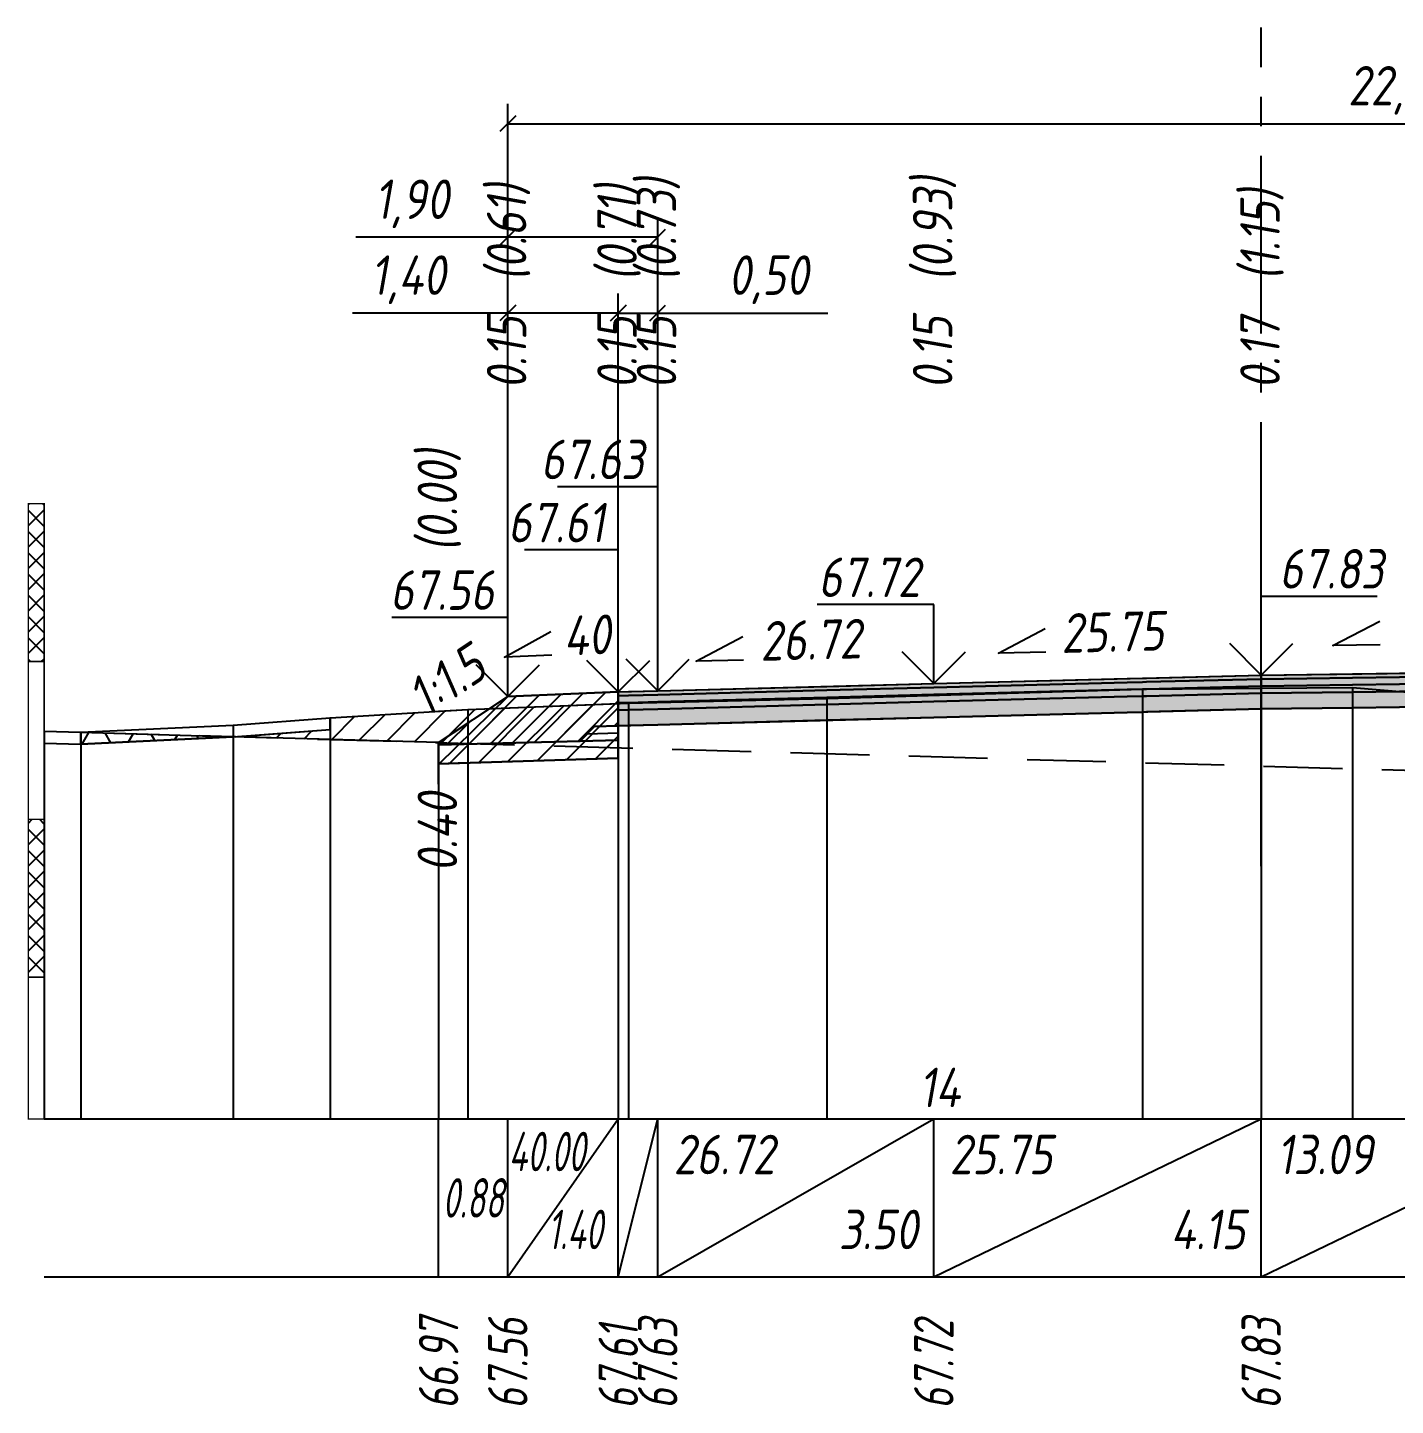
# Model space of a CAD drawing. Extents: x -717 to 1451, y -133302 to 233.
# Drawn here: x 78.9 to 165.6, y -39888.2 to -39800.8 of the extents above; entities that cross this region are included whole.
import ezdxf
from ezdxf.enums import TextEntityAlignment as Align

# ---------------------------------------------------------------- set-up
doc = ezdxf.new("R2010")
doc.units = 0
doc.linetypes.add('осевая2', pattern=[1.125, 0.75, -0.125, 0.125, -0.125])
doc.linetypes.add('штриховая', pattern=[0.75, 0.5, -0.25])
for name, color, linetype in [('Интерполированный поперечник', 2, 'Continuous'), ('Код_514', 1, 'Continuous'), ('Контур_0', 7, 'Continuous'), ('Контур_2521', 7, 'Continuous'), ('Контур_2564', 7, 'Continuous'), ('Контур_2660', 7, 'Continuous'), ('Контур_2665', 7, 'Continuous'), ('Контур_400', 7, 'Continuous'), ('Контур_508', 7, 'Continuous'), ('Контур_512', 7, 'Continuous'), ('Контур_513', 7, 'Continuous'), ('Контур_818', 7, 'Continuous'), ('Красный поперечник', 1, 'Continuous'), ('Линейка абсолютных высот', 7, 'Continuous'), ('Объём_2501', 7, 'Continuous'), ('Объём_2564', 7, 'Continuous'), ('Объём_2650', 7, 'Continuous'), ('Объём_2660', 7, 'Continuous'), ('Объём_2661', 7, 'Continuous'), ('Объём_2662', 7, 'Continuous'), ('Объём_2663', 7, 'Continuous'), ('Объём_2665', 7, 'Continuous'), ('Объём_2666', 7, 'Continuous'), ('Ось', 1, 'осевая2'), ('Откосы', 7, 'Continuous'), ('Отметки покрытия', 7, 'Continuous'), ('Рабочие отметки', 7, 'Continuous'), ('Рабочие отметки доп.', 7, 'Continuous'), ('Слои выравнивания', 7, 'Continuous'), ('Таблица', 7, 'Continuous'), ('Уклоны проезжей части', 7, 'Continuous'), ('Черный поперечник', 3, 'Continuous')]:
    doc.layers.add(name, color=color, linetype=linetype)
for name, color, linetype, true_color in [('Контур_2540', 2, 'Continuous', 0xffff00), ('Контур_2560', 2, 'Continuous', 0xffff00), ('Контур_2561', 7, 'Continuous', 0xff8040), ('Контур_2562', 3, 'Continuous', 0x00ff00), ('Контур_2563', 7, 'Continuous', 0xff8000), ('Контур_2570', 7, 'Continuous', 0x80ff00), ('Контур_2725', 7, 'Continuous', 0x323232), ('Контур_2736', 4, 'Continuous', 0x00ffff), ('Контур_2737', 4, 'Continuous', 0x00ffff), ('Контур_2738', 4, 'Continuous', 0x00ffff), ('Контур_2739', 4, 'Continuous', 0x00ffff), ('Контур_2741', 4, 'Continuous', 0x00ffff), ('Контур_2742', 4, 'Continuous', 0x00ffff), ('Контур_2743', 4, 'Continuous', 0x00ffff), ('Контур_2744', 7, 'Continuous', 0xa4ffff), ('Контур_2745', 7, 'Continuous', 0xa4ffff), ('Контур_2747', 4, 'Continuous', 0x00ffff), ('Контур_2748', 4, 'Continuous', 0x00ffff), ('Контур_2749', 4, 'Continuous', 0x00ffff), ('Контур_2750', 4, 'Continuous', 0x00ffff), ('Контур_2751', 4, 'Continuous', 0x00ffff), ('Контур_2752', 4, 'Continuous', 0x00ffff), ('Контур_2760', 7, 'Continuous', 0x323232), ('Контур_2761', 7, 'Continuous', 0x323232), ('Контур_2762', 7, 'Continuous', 0x323232), ('Контур_2763', 7, 'Continuous', 0x323232), ('Контур_402', 7, 'Continuous', 0xff6464), ('Контур_703', 4, 'Continuous', 0x00ffff), ('Контур_705', 4, 'Continuous', 0x00ffff), ('Контур_707', 4, 'Continuous', 0x00ffff), ('Контур_720', 131, 'Continuous', 0xaaffff), ('Объём_2520', 7, 'Continuous', 0x80ffff), ('Объём_2540', 2, 'Continuous', 0xffff00), ('Объём_2560', 2, 'Continuous', 0xffff00), ('Объём_2561', 7, 'Continuous', 0xff8040), ('Объём_2562', 3, 'Continuous', 0x00ff00), ('Объём_2563', 7, 'Continuous', 0xff8000), ('Объём_2600', 7, 'Continuous', 0x808000), ('Объём_2746', 2, 'Continuous', 0xffff00)]:
    doc.layers.add(name, color=color, linetype=linetype, true_color=true_color)
doc.styles.get("Standard").update_dxf_attribs({"font": 'txt', "height": 2.5})
doc.styles.add('М', font='romand.shx', dxfattribs={"width": 0.8, "oblique": 10, "height": 2.5})
doc.dimstyles.new('ISO-25', dxfattribs={"dimtxt": 2.5, "dimasz": 2.5, "dimexe": 1.25, "dimexo": 0.625, "dimtad": 1, "dimtxsty": 'Standard', "dimcen": 2.5, "dimadec": 0, "dimazin": 0, "dimtfac": 1, "dimtmove": 0, "dimatfit": 3, "dimfxl": 1, "dimarcsym": 0})
pattern_1 = [(45.0000013, (0, 0), (-0.67351924, 0.67351921), []), (135.0000003, (0, 0), (-0.673519222, -0.67351923), [])]

# ---------------------------------------------------------------- blocks, each defined once
blk = doc.blocks.new('_Oblique')
at = {"color": 0, "linetype": 'ByBlock', "lineweight": -2}
blk.add_line((-0.5, -0.5), (0.5, 0.5), dxfattribs=at)
blk = doc.blocks.new('*D923')
at = {"color": 0, "lineweight": -2, "transparency": 16777216}
for p, q in [((109.388, -39842.657), (109.388, -39817.683)), ((116.388, -39842.377), (116.388, -39817.683)), ((109.388, -39818.933), (99.535, -39818.933)), ((116.388, -39818.933), (109.388, -39818.933))]:
    blk.add_line(p, q, dxfattribs=at)
at = {"layer": 'Defpoints', "color": 0, "transparency": 16777216}
for p in [(116.388, -39818.933), (109.388, -39843.282), (116.388, -39843.002)]:
    blk.add_point(p, dxfattribs=at)
at = {"color": 0, "lineweight": -2, "transparency": 16777216, "rotation": 180}
blk.add_blockref('_Oblique', (109.388, -39818.933), dxfattribs=at)
at = {"color": 0, "lineweight": -2, "transparency": 16777216}
blk.add_blockref('_Oblique', (116.388, -39818.933), dxfattribs=at)
at = {"color": 0, "transparency": 16777216, "insert": (103.075, -39816.82), "char_height": 2.5, "width": 8.75, "attachment_point": 5, "style": 'М'}
blk.add_mtext('1,40', dxfattribs=at)
blk = doc.blocks.new('*D925')
at = {"color": 0, "lineweight": -2, "transparency": 16777216}
for p, q in [((116.388, -39842.377), (116.388, -39817.683)), ((118.888, -39842.31), (118.888, -39817.683)), ((116.388, -39818.933), (118.888, -39818.933)), ((118.888, -39818.933), (129.669, -39818.933))]:
    blk.add_line(p, q, dxfattribs=at)
at = {"layer": 'Defpoints', "color": 0, "transparency": 16777216}
for p in [(118.888, -39818.933), (116.388, -39843.002), (118.888, -39842.935)]:
    blk.add_point(p, dxfattribs=at)
at = {"color": 0, "lineweight": -2, "transparency": 16777216, "rotation": 180}
blk.add_blockref('_Oblique', (116.388, -39818.933), dxfattribs=at)
at = {"color": 0, "lineweight": -2, "transparency": 16777216}
blk.add_blockref('_Oblique', (118.888, -39818.933), dxfattribs=at)
at = {"color": 0, "transparency": 16777216, "insert": (125.908, -39816.82), "char_height": 2.5, "width": 9.16667, "attachment_point": 5, "style": 'М'}
blk.add_mtext('0,50', dxfattribs=at)
blk = doc.blocks.new('*D928')
at = {"color": 0, "lineweight": -2, "transparency": 16777216}
for p, q in [((109.388, -39842.657), (109.388, -39812.874)), ((118.888, -39842.31), (118.888, -39812.874)), ((109.388, -39814.124), (99.763, -39814.124)), ((118.888, -39814.124), (109.388, -39814.124))]:
    blk.add_line(p, q, dxfattribs=at)
at = {"layer": 'Defpoints', "color": 0, "transparency": 16777216}
for p in [(118.888, -39814.124), (109.388, -39843.282), (118.888, -39842.935)]:
    blk.add_point(p, dxfattribs=at)
at = {"color": 0, "lineweight": -2, "transparency": 16777216, "rotation": 180}
blk.add_blockref('_Oblique', (109.388, -39814.124), dxfattribs=at)
at = {"color": 0, "lineweight": -2, "transparency": 16777216}
blk.add_blockref('_Oblique', (118.888, -39814.124), dxfattribs=at)
at = {"color": 0, "transparency": 16777216, "insert": (103.303, -39812.011), "char_height": 2.5, "width": 8.75, "attachment_point": 5, "style": 'М'}
blk.add_mtext('1,90', dxfattribs=at)
blk = doc.blocks.new('*D929')
at = {"color": 0, "lineweight": -2, "transparency": 16777216}
for p, q in [((109.388, -39842.657), (109.388, -39805.683)), ((222.388, -39840.432), (222.388, -39805.683)), ((109.388, -39806.933), (222.388, -39806.933))]:
    blk.add_line(p, q, dxfattribs=at)
at = {"layer": 'Defpoints', "color": 0, "transparency": 16777216}
for p in [(222.388, -39806.933), (222.388, -39841.057), (109.388, -39843.282)]:
    blk.add_point(p, dxfattribs=at)
at = {"color": 0, "lineweight": -2, "transparency": 16777216, "rotation": 180}
blk.add_blockref('_Oblique', (109.388, -39806.933), dxfattribs=at)
at = {"color": 0, "lineweight": -2, "transparency": 16777216}
blk.add_blockref('_Oblique', (222.388, -39806.933), dxfattribs=at)
at = {"color": 0, "transparency": 16777216, "insert": (165.888, -39804.82), "char_height": 2.5, "width": 12.08333, "attachment_point": 5, "style": 'М'}
blk.add_mtext('22,60', dxfattribs=at)

msp = doc.modelspace()

# ---------------------------------------------------------------- hatches: boundary and pattern name
at = {"layer": 'Линейка абсолютных высот'}
h = msp.add_hatch(dxfattribs=at)
h.set_pattern_fill('ANSI37', scale=0.3, style=0)
h.set_pattern_definition(pattern_1)
h.paths.add_polyline_path([(80, -39841.012), (80, -39831.012), (79, -39831.012), (79, -39841.012)])
h = msp.add_hatch(dxfattribs=at)
h.set_pattern_fill('ANSI37', scale=0.3, style=0)
h.set_pattern_definition(pattern_1)
h.paths.add_polyline_path([(80, -39861.012), (80, -39851.012), (79, -39851.012), (79, -39861.012)])
at = {"layer": 'Объём_2563'}
h = msp.add_hatch(dxfattribs=at)
h.set_pattern_fill('ANSI31', color=256, scale=0.3)
h.paths.add_polyline_path([(109.388, -39843.219), (116.388, -39842.939), (116.388, -39845.089), (114.888, -39845.129), (113.964, -39846.054), (105, -39846.293), (105, -39846.145)])
at = {"layer": 'Объём_2600'}
h = msp.add_hatch(dxfattribs=at)
h.set_pattern_fill('ANSI31', color=6, scale=0.4)
h.paths.add_polyline_path([(105, -39847.485), (105, -39846.145), (92.137, -39845.777), (98.134, -39845.322), (98.134, -39844.572), (106.846, -39844.055), (116.388, -39843.682), (116.388, -39847.143)])
h = msp.add_hatch(dxfattribs=at)
h.set_pattern_fill('HONEY', color=5, scale=0.3)
h.paths.add_polyline_path([(91.987, -39845.788), (82.322, -39846.246), (82.322, -39845.496), (92.137, -39845.777)])
at = {"layer": 'Слои выравнивания'}
for color, points in [(2, [(116.388, -39842.939), (117.046, -39842.922), (118.888, -39842.872), (129.6, -39842.586), (136.388, -39842.405), (148.637, -39842.089), (149.62, -39842.064), (149.869, -39842.058), (157.138, -39841.871), (157.138, -39842.121), (149.869, -39842.308), (149.62, -39842.314), (148.637, -39842.339), (136.388, -39842.655), (129.6, -39842.836), (118.888, -39843.122), (117.046, -39843.172), (116.388, -39843.189)]), (2, [(157.138, -39841.871), (162.928, -39841.795), (165.905, -39841.756), (168.188, -39841.726), (177.888, -39841.599), (179.733, -39841.574), (179.733, -39841.824), (177.888, -39841.849), (168.188, -39841.976), (165.905, -39842.006), (162.928, -39842.045), (157.138, -39842.121)]), (3, [(157.138, -39842.121), (162.928, -39842.045), (165.905, -39842.006), (168.188, -39841.976), (177.888, -39841.849), (179.733, -39841.824), (179.733, -39842.274), (177.888, -39842.299), (168.188, -39842.426), (165.905, -39842.456), (162.928, -39842.495), (157.138, -39842.571)]), (3, [(116.388, -39843.189), (117.046, -39843.172), (118.888, -39843.122), (129.6, -39842.836), (136.388, -39842.655), (148.637, -39842.339), (149.62, -39842.314), (149.869, -39842.308), (157.138, -39842.121), (157.138, -39842.571), (149.869, -39842.758), (149.62, -39842.764), (148.637, -39842.789), (136.388, -39843.105), (129.6, -39843.286), (118.888, -39843.572), (117.046, -39843.622), (116.388, -39843.639)]), (4, [(116.388, -39843.639), (117.046, -39843.622), (118.888, -39843.572), (129.6, -39843.286), (136.388, -39843.105), (148.637, -39842.789), (149.62, -39842.764), (149.869, -39842.758), (157.138, -39842.571), (157.138, -39843.021), (149.869, -39843.208), (149.62, -39843.214), (148.637, -39843.239), (136.388, -39843.555), (129.6, -39843.736), (118.888, -39844.022), (117.046, -39844.072), (116.388, -39844.089)]), (4, [(157.138, -39842.571), (162.928, -39842.495), (165.905, -39842.456), (168.188, -39842.426), (177.888, -39842.299), (179.733, -39842.274), (179.733, -39842.724), (177.888, -39842.749), (168.188, -39842.876), (165.905, -39842.906), (162.928, -39842.945), (157.138, -39843.021)]), (5, [(157.138, -39843.021), (162.928, -39842.945), (165.905, -39842.906), (168.188, -39842.876), (177.888, -39842.749), (179.733, -39842.724), (179.733, -39843.724), (177.888, -39843.749), (168.188, -39843.876), (165.905, -39843.906), (162.928, -39843.945), (157.138, -39844.021)]), (5, [(116.388, -39844.089), (117.046, -39844.072), (118.888, -39844.022), (129.6, -39843.736), (136.388, -39843.555), (148.637, -39843.239), (149.62, -39843.214), (149.869, -39843.208), (157.138, -39843.021), (157.138, -39844.021), (149.869, -39844.208), (149.62, -39844.214), (148.637, -39844.239), (136.388, -39844.555), (129.6, -39844.736), (118.888, -39845.022), (117.046, -39845.072), (116.388, -39845.089)])]:
    msp.add_hatch(color=color, dxfattribs=at).paths.add_polyline_path(points)

# ---------------------------------------------------------------- linework, layer by layer
at = {"layer": 'Интерполированный поперечник', "linetype": 'штриховая', "ltscale": 10, "flags": 128}
msp.add_lwpolyline([(82.322, -39845.496), (199.692, -39848.853)], dxfattribs=at)
at = {"layer": 'Код_514'}
for p, q in [((105, -39880), (105, -39870)), ((109.388, -39880), (109.388, -39870)), ((109.388, -39880), (116.388, -39870)), ((116.388, -39880), (116.388, -39870)), ((116.388, -39880), (118.888, -39870)), ((118.888, -39880), (118.888, -39870)), ((118.888, -39880), (136.388, -39870)), ((136.388, -39880), (136.388, -39870)), ((136.388, -39880), (157.138, -39870)), ((157.138, -39880), (157.138, -39870)), ((157.138, -39880), (177.888, -39870))]:
    msp.add_line(p, q, dxfattribs=at)
at = {"layer": 'Контур_0', "flags": 128}
for points in [[(109.388, -39843.219), (105, -39846.145), (105, -39846.145), (105, -39846.145), (105, -39846.145), (105, -39846.145), (105, -39846.145), (105, -39846.145), (105, -39846.145), (105, -39846.145), (105, -39846.145), (105, -39846.145), (105, -39846.145), (105, -39846.145), (105, -39846.145), (105, -39848.777)], [(109.388, -39843.219), (105, -39846.145), (105, -39846.145), (105, -39846.145), (105, -39846.145), (105, -39846.145), (105, -39846.145), (105, -39846.145), (105, -39846.145), (105, -39846.145), (105, -39846.145), (105, -39846.145), (105, -39846.145), (105, -39846.145), (105, -39846.145), (105, -39848.777), (105, -39848.777), (105, -39846.145), (105, -39846.145), (105, -39846.145), (105, -39846.145), (105, -39846.145), (105, -39846.145), (105, -39846.145), (105, -39846.145), (105, -39846.145), (105, -39846.145), (105, -39846.145), (105, -39846.145), (105, -39846.145)], [(105, -39846.293), (113.964, -39846.054), (114.888, -39845.129), (116.388, -39845.089)], [(114.888, -39845.129), (116.388, -39845.089), (116.388, -39845.989), (113.964, -39846.054), (114.888, -39845.129), (114.888, -39845.129)]]:
    msp.add_lwpolyline(points, dxfattribs=at)
at = {"layer": 'Контур_2521', "color": 250, "flags": 128}
msp.add_lwpolyline([(114.426, -39845.592), (116.388, -39845.539)], dxfattribs=at)
at = {"layer": 'Контур_2540', "flags": 128}
msp.add_lwpolyline([(113.964, -39846.054), (116.388, -39845.989), (116.388, -39847.143), (105, -39847.485), (105, -39846.293), (113.964, -39846.054), (113.964, -39846.054)], dxfattribs=at)
at = {"layer": 'Контур_2560', "flags": 128}
msp.add_lwpolyline([(109.388, -39843.219), (109.388, -39843.219), (109.388, -39843.219), (116.388, -39842.939)], dxfattribs=at)
at = {"layer": 'Контур_2561', "flags": 128}
msp.add_lwpolyline([(116.388, -39842.939), (116.388, -39842.939), (109.388, -39843.219), (109.388, -39843.219), (116.388, -39842.939)], dxfattribs=at)
at = {"layer": 'Контур_2562', "flags": 128}
msp.add_lwpolyline([(109.388, -39843.219), (109.388, -39843.219), (109.388, -39843.219), (109.388, -39843.219), (109.388, -39843.219)], dxfattribs=at)
at = {"layer": 'Контур_2563', "flags": 128}
msp.add_lwpolyline([(109.388, -39843.219), (116.388, -39842.939), (116.388, -39845.089), (114.888, -39845.129), (113.964, -39846.054), (105, -39846.293), (105, -39846.145), (109.388, -39843.219), (109.388, -39843.219)], dxfattribs=at)
at = {"layer": 'Контур_2564', "flags": 128}
msp.add_lwpolyline([(109.388, -39843.219), (116.388, -39842.939)], dxfattribs=at)
at = {"layer": 'Контур_2570', "flags": 128}
msp.add_lwpolyline([(80, -39846.184), (82.322, -39846.246), (82.322, -39846.246), (91.987, -39845.788), (98.134, -39845.322), (98.134, -39844.572), (106.846, -39844.055), (117.046, -39843.656), (129.6, -39843.365), (149.62, -39842.76), (157.138, -39842.698), (162.928, -39842.651), (168.188, -39843.101)], dxfattribs=at)
at = {"layer": 'Контур_2660', "flags": 128}
msp.add_lwpolyline([(105, -39847.485), (116.388, -39847.143)], dxfattribs=at)
at = {"layer": 'Контур_2665', "flags": 128}
msp.add_lwpolyline([(109.388, -39843.219), (109.388, -39843.219)], dxfattribs=at)
at = {"layer": 'Контур_2725', "flags": 128}
msp.add_lwpolyline([(116.388, -39845.089), (117.046, -39845.072), (118.888, -39845.022), (129.6, -39844.736), (136.388, -39844.555), (148.637, -39844.239), (149.62, -39844.214), (149.869, -39844.208), (157.138, -39844.021), (162.928, -39843.945), (165.905, -39843.906), (168.188, -39843.876), (177.888, -39843.749), (179.733, -39843.724)], dxfattribs=at)
at = {"layer": 'Контур_2736', "flags": 128}
msp.add_lwpolyline([(109.388, -39843.219), (105, -39846.145)], dxfattribs=at)
at = {"layer": 'Контур_2737', "flags": 128}
msp.add_lwpolyline([(105, -39846.145), (105, -39846.145)], dxfattribs=at)
at = {"layer": 'Контур_2738', "flags": 128}
msp.add_lwpolyline([(105, -39846.145), (105, -39846.145)], dxfattribs=at)
at = {"layer": 'Контур_2739', "flags": 128}
msp.add_lwpolyline([(105, -39846.145), (105, -39846.145)], dxfattribs=at)
at = {"layer": 'Контур_2741', "flags": 128}
msp.add_lwpolyline([(105, -39846.145), (105, -39846.145)], dxfattribs=at)
at = {"layer": 'Контур_2742', "flags": 128}
msp.add_lwpolyline([(105, -39846.145), (105, -39846.145)], dxfattribs=at)
at = {"layer": 'Контур_2743', "flags": 128}
msp.add_lwpolyline([(105, -39846.145), (105, -39846.145)], dxfattribs=at)
at = {"layer": 'Контур_2744', "flags": 128}
msp.add_lwpolyline([(105, -39846.145), (105, -39846.145)], dxfattribs=at)
msp.add_lwpolyline([(105, -39846.145), (105, -39846.145)], dxfattribs=at)
msp.add_lwpolyline([(105, -39846.145), (105, -39846.145)], dxfattribs=at)
msp.add_lwpolyline([(105, -39846.145), (105, -39846.145)], dxfattribs=at)
msp.add_lwpolyline([(105, -39846.145), (105, -39846.145)], dxfattribs=at)
msp.add_lwpolyline([(105, -39846.145), (105, -39846.145)], dxfattribs=at)
at = {"layer": 'Контур_2745', "flags": 128}
msp.add_lwpolyline([(105, -39846.145), (105, -39846.145)], dxfattribs=at)
msp.add_lwpolyline([(105, -39846.145), (105, -39846.145)], dxfattribs=at)
msp.add_lwpolyline([(105, -39846.145), (105, -39846.145)], dxfattribs=at)
msp.add_lwpolyline([(105, -39846.145), (105, -39846.145)], dxfattribs=at)
msp.add_lwpolyline([(105, -39846.145), (105, -39846.145)], dxfattribs=at)
msp.add_lwpolyline([(105, -39846.145), (105, -39846.145)], dxfattribs=at)
at = {"layer": 'Контур_2747', "flags": 128}
msp.add_lwpolyline([(105, -39846.145), (105, -39846.145)], dxfattribs=at)
at = {"layer": 'Контур_2748', "flags": 128}
msp.add_lwpolyline([(105, -39846.145), (105, -39846.145)], dxfattribs=at)
at = {"layer": 'Контур_2749', "flags": 128}
msp.add_lwpolyline([(105, -39846.145), (105, -39846.145)], dxfattribs=at)
at = {"layer": 'Контур_2750', "flags": 128}
msp.add_lwpolyline([(105, -39846.145), (105, -39846.145)], dxfattribs=at)
at = {"layer": 'Контур_2751', "flags": 128}
msp.add_lwpolyline([(105, -39846.145), (105, -39846.145)], dxfattribs=at)
at = {"layer": 'Контур_2752', "flags": 128}
msp.add_lwpolyline([(105, -39846.145), (105, -39846.145)], dxfattribs=at)
at = {"layer": 'Контур_2760', "flags": 128}
msp.add_lwpolyline([(116.388, -39842.939), (117.046, -39842.922), (118.888, -39842.872), (129.6, -39842.586), (136.388, -39842.405), (148.637, -39842.089), (149.62, -39842.064), (149.869, -39842.058), (157.138, -39841.871), (162.928, -39841.795), (165.905, -39841.756), (168.188, -39841.726), (177.888, -39841.599), (179.733, -39841.574)], dxfattribs=at)
at = {"layer": 'Контур_2761', "flags": 128}
msp.add_lwpolyline([(116.388, -39843.189), (117.046, -39843.172), (118.888, -39843.122), (129.6, -39842.836), (136.388, -39842.655), (148.637, -39842.339), (149.62, -39842.314), (149.869, -39842.308), (157.138, -39842.121), (162.928, -39842.045), (165.905, -39842.006), (168.188, -39841.976), (177.888, -39841.849), (179.733, -39841.824)], dxfattribs=at)
at = {"layer": 'Контур_2762', "flags": 128}
msp.add_lwpolyline([(116.388, -39843.639), (117.046, -39843.622), (118.888, -39843.572), (129.6, -39843.286), (136.388, -39843.105), (148.637, -39842.789), (149.62, -39842.764), (149.869, -39842.758), (157.138, -39842.571), (162.928, -39842.495), (165.905, -39842.456), (168.188, -39842.426), (177.888, -39842.299), (179.733, -39842.274)], dxfattribs=at)
at = {"layer": 'Контур_2763', "flags": 128}
msp.add_lwpolyline([(116.388, -39844.089), (117.046, -39844.072), (118.888, -39844.022), (129.6, -39843.736), (136.388, -39843.555), (148.637, -39843.239), (149.62, -39843.214), (149.869, -39843.208), (157.138, -39843.021), (162.928, -39842.945), (165.905, -39842.906), (168.188, -39842.876), (177.888, -39842.749), (179.733, -39842.724)], dxfattribs=at)
at = {"layer": 'Контур_400', "flags": 128}
for points in [[(157.138, -39841.871), (177.888, -39841.599), (195.388, -39841.361), (195.388, -39841.361), (195.388, -39841.361), (195.388, -39841.361), (212.888, -39841.123), (212.888, -39841.123), (215.388, -39841.089)], [(116.388, -39842.939), (118.888, -39842.872), (118.888, -39842.872), (118.888, -39842.872), (118.888, -39842.872), (118.888, -39842.872), (118.888, -39842.872), (136.388, -39842.405), (157.138, -39841.871)]]:
    msp.add_lwpolyline(points, dxfattribs=at)
at = {"layer": 'Контур_402', "flags": 128}
msp.add_lwpolyline([(105, -39847.485), (116.388, -39847.143), (116.388, -39845.089), (136.388, -39844.555), (157.138, -39844.021), (177.888, -39843.749), (179.733, -39843.724), (179.733, -39846.598), (233.201, -39848.202)], dxfattribs=at)
at = {"layer": 'Контур_508', "flags": 128}
msp.add_lwpolyline([(105, -39847.485), (116.388, -39847.143), (116.388, -39845.089), (136.388, -39844.555), (157.138, -39844.021), (177.888, -39843.749), (179.733, -39843.724), (179.733, -39846.598), (233.201, -39848.202), (235.897, -39850), (237.897, -39850), (241.182, -39847.81)], dxfattribs=at)
at = {"layer": 'Контур_512', "flags": 128}
msp.add_lwpolyline([(105, -39847.485), (116.388, -39847.143)], dxfattribs=at)
at = {"layer": 'Контур_513', "flags": 128}
msp.add_lwpolyline([(105, -39847.485), (116.388, -39847.143), (116.388, -39845.089), (136.388, -39844.555), (157.138, -39844.021), (177.888, -39843.749), (179.733, -39843.724), (179.733, -39846.598), (233.201, -39848.202), (235.897, -39850), (237.897, -39850), (241.182, -39847.81)], dxfattribs=at)
at = {"layer": 'Контур_703', "flags": 128}
for points in [[(109.388, -39843.219), (105, -39846.145)], [(105, -39846.145), (105, -39848.777)]]:
    msp.add_lwpolyline(points, dxfattribs=at)
at = {"layer": 'Контур_705', "flags": 128}
msp.add_lwpolyline([(105, -39846.145), (105, -39846.145)], dxfattribs=at)
at = {"layer": 'Контур_707', "flags": 128}
msp.add_lwpolyline([(105, -39848.777), (105, -39846.145)], dxfattribs=at)
at = {"layer": 'Контур_720', "flags": 128}
msp.add_lwpolyline([(105, -39848.777), (105, -39848.777)], dxfattribs=at)
at = {"layer": 'Контур_818', "flags": 128}
msp.add_lwpolyline([(105, -39844.165), (106.846, -39844.055), (117.046, -39843.656), (129.6, -39843.365), (149.62, -39842.76), (157.138, -39842.698), (162.928, -39842.651), (168.188, -39843.101), (179.733, -39843.601), (186.721, -39843.678), (186.721, -39844.428), (199.481, -39849.512), (199.692, -39849.603), (199.692, -39849.603), (203.499, -39848.241), (205.711, -39847.73), (213.846, -39848.257), (227.805, -39848.725), (231.001, -39848.703), (241.182, -39848.56)], dxfattribs=at)
at = {"layer": 'Красный поперечник'}
for p, q in [((136.388, -39842.405), (157.138, -39841.871)), ((157.138, -39841.871), (177.888, -39841.599)), ((116.388, -39842.939), (118.888, -39842.872)), ((118.888, -39842.872), (136.388, -39842.405)), ((105, -39846.145), (109.388, -39843.219)), ((109.388, -39843.219), (116.388, -39842.939)), ((116.388, -39847.143), (116.388, -39870)), ((105, -39847.485), (105, -39870))]:
    msp.add_line(p, q, dxfattribs=at)
at = {"layer": 'Линейка абсолютных высот', "color": 7, "const_width": 0.1, "flags": 128}
for points in [[(80, -39841.012), (80, -39831.012), (79, -39831.012), (79, -39841.012), (80, -39841.012)], [(80, -39851.012), (80, -39841.012), (79, -39841.012), (79, -39851.012), (80, -39851.012)], [(80, -39861.012), (80, -39851.012), (79, -39851.012), (79, -39861.012), (80, -39861.012)], [(80, -39870), (80, -39861.012), (79, -39861.012), (79, -39870), (80, -39870)]]:
    msp.add_lwpolyline(points, dxfattribs=at)
at = {"layer": 'Объём_2501', "flags": 128}
for points in [[(157.138, -39841.871), (177.888, -39841.599), (195.388, -39841.361), (195.388, -39841.361), (195.388, -39841.361), (195.388, -39841.361), (212.888, -39841.123), (212.888, -39841.123), (215.388, -39841.089)], [(116.388, -39842.939), (118.888, -39842.872), (118.888, -39842.872), (118.888, -39842.872), (118.888, -39842.872), (118.888, -39842.872), (118.888, -39842.872), (136.388, -39842.405), (157.138, -39841.871)]]:
    msp.add_lwpolyline(points, dxfattribs=at)
at = {"layer": 'Объём_2520', "color": 250, "flags": 128}
msp.add_lwpolyline([(114.888, -39845.129), (116.388, -39845.089), (116.388, -39845.989), (113.964, -39846.054), (114.888, -39845.129), (114.888, -39845.129)], dxfattribs=at)
at = {"layer": 'Объём_2540', "flags": 128}
msp.add_lwpolyline([(113.964, -39846.054), (116.388, -39845.989), (116.388, -39847.143), (105, -39847.485), (105, -39846.293), (113.964, -39846.054), (113.964, -39846.054)], dxfattribs=at)
at = {"layer": 'Объём_2560', "flags": 128}
msp.add_lwpolyline([(109.388, -39843.219), (109.388, -39843.219), (109.388, -39843.219), (116.388, -39842.939)], dxfattribs=at)
at = {"layer": 'Объём_2561', "flags": 128}
msp.add_lwpolyline([(116.388, -39842.939), (116.388, -39842.939), (109.388, -39843.219), (109.388, -39843.219), (116.388, -39842.939)], dxfattribs=at)
at = {"layer": 'Объём_2562', "flags": 128}
msp.add_lwpolyline([(109.388, -39843.219), (109.388, -39843.219), (109.388, -39843.219), (109.388, -39843.219), (109.388, -39843.219)], dxfattribs=at)
at = {"layer": 'Объём_2563', "color": 250, "flags": 128}
msp.add_lwpolyline([(109.388, -39843.219), (116.388, -39842.939), (116.388, -39845.089), (114.888, -39845.129), (113.964, -39846.054), (105, -39846.293), (105, -39846.145), (109.388, -39843.219), (109.388, -39843.219)], dxfattribs=at)
at = {"layer": 'Объём_2564', "flags": 128}
msp.add_lwpolyline([(109.388, -39843.219), (116.388, -39842.939)], dxfattribs=at)
at = {"layer": 'Объём_2600', "color": 5, "flags": 128}
msp.add_lwpolyline([(91.987, -39845.788), (82.322, -39846.246), (82.322, -39845.496), (92.137, -39845.777), (91.987, -39845.788), (91.987, -39845.788)], dxfattribs=at)
at = {"layer": 'Объём_2650', "color": 6, "flags": 128}
msp.add_lwpolyline([(105, -39847.485), (105, -39846.145), (92.137, -39845.777), (98.134, -39845.322), (98.134, -39844.572), (106.846, -39844.055), (116.388, -39843.682), (116.388, -39847.143), (105, -39847.485), (105, -39847.485)], dxfattribs=at)
at = {"layer": 'Объём_2660', "flags": 128}
msp.add_lwpolyline([(105, -39847.485), (116.388, -39847.143)], dxfattribs=at)
at = {"layer": 'Объём_2661', "flags": 128}
msp.add_lwpolyline([(109.388, -39843.219), (105, -39846.145), (105, -39847.548)], dxfattribs=at)
at = {"layer": 'Объём_2662', "flags": 128}
msp.add_lwpolyline([(105, -39847.548), (105, -39846.145)], dxfattribs=at)
at = {"layer": 'Объём_2663', "flags": 128}
msp.add_lwpolyline([(105, -39847.548), (105, -39848.777), (105, -39847.548)], dxfattribs=at)
at = {"layer": 'Объём_2665', "flags": 128}
msp.add_lwpolyline([(109.388, -39843.219), (109.388, -39843.219)], dxfattribs=at)
at = {"layer": 'Объём_2666', "flags": 128}
msp.add_lwpolyline([(109.388, -39843.219), (105, -39847.548)], dxfattribs=at)
at = {"layer": 'Объём_2746', "flags": 128}
msp.add_lwpolyline([(106.846, -39847.429), (105, -39847.485), (105, -39846.145), (106.846, -39844.914), (106.846, -39847.429), (106.846, -39847.429)], dxfattribs=at)
at = {"layer": 'Ось', "ltscale": 15}
msp.add_line((157.138, -39853.971), (157.138, -39800.841), dxfattribs=at)
at = {"layer": 'Откосы', "color": 1, "flags": 128}
for points in [[(164.669, -39839.96), (161.67, -39839.999), (164.65, -39838.46)], [(112.185, -39840.616), (109.187, -39840.736), (112.125, -39839.117)], [(124.332, -39840.917), (121.333, -39840.997), (124.292, -39839.417)], [(143.483, -39840.412), (140.484, -39840.489), (143.444, -39838.912)]]:
    msp.add_lwpolyline(points, dxfattribs=at)
at = {"layer": 'Отметки покрытия', "color": 1}
for p, q in [((118.888, -39829.939), (112.538, -39829.939)), ((118.888, -39842.872), (118.888, -39829.939)), ((116.388, -39833.939), (110.438, -39833.939)), ((116.388, -39842.939), (116.388, -39833.939)), ((136.388, -39837.405), (128.988, -39837.405)), ((136.388, -39842.405), (136.388, -39837.405)), ((157.138, -39841.871), (157.138, -39836.871)), ((157.138, -39836.871), (164.488, -39836.871)), ((109.388, -39838.219), (102.038, -39838.219)), ((109.388, -39843.219), (109.388, -39838.219)), ((157.138, -39841.871), (155.138, -39839.871)), ((157.138, -39841.871), (159.138, -39839.871)), ((116.388, -39842.939), (114.388, -39840.939)), ((116.388, -39842.939), (118.388, -39840.939)), ((118.888, -39842.872), (116.888, -39840.872)), ((118.888, -39842.872), (120.888, -39840.872)), ((136.388, -39842.405), (134.388, -39840.405)), ((136.388, -39842.405), (138.388, -39840.405)), ((109.388, -39843.219), (107.388, -39841.219)), ((109.388, -39843.219), (111.388, -39841.219))]:
    msp.add_line(p, q, dxfattribs=at)
at = {"layer": 'Слои выравнивания'}
for p, q in [((157.138, -39841.871), (157.138, -39870)), ((116.388, -39842.939), (116.388, -39870))]:
    msp.add_line(p, q, dxfattribs=at)
at = {"layer": 'Слои выравнивания', "color": 2, "flags": 128}
for points in [[(116.388, -39842.939), (117.046, -39842.922), (118.888, -39842.872), (129.6, -39842.586), (136.388, -39842.405), (148.637, -39842.089), (149.62, -39842.064), (149.869, -39842.058), (157.138, -39841.871), (157.138, -39842.121), (149.869, -39842.308), (149.62, -39842.314), (148.637, -39842.339), (136.388, -39842.655), (129.6, -39842.836), (118.888, -39843.122), (117.046, -39843.172), (116.388, -39843.189)], [(157.138, -39841.871), (162.928, -39841.795), (165.905, -39841.756), (168.188, -39841.726), (177.888, -39841.599), (179.733, -39841.574), (179.733, -39841.824), (177.888, -39841.849), (168.188, -39841.976), (165.905, -39842.006), (162.928, -39842.045), (157.138, -39842.121)]]:
    msp.add_lwpolyline(points, close=True, dxfattribs=at)
at = {"layer": 'Слои выравнивания', "color": 3, "flags": 128}
for points in [[(157.138, -39842.121), (162.928, -39842.045), (165.905, -39842.006), (168.188, -39841.976), (177.888, -39841.849), (179.733, -39841.824), (179.733, -39842.274), (177.888, -39842.299), (168.188, -39842.426), (165.905, -39842.456), (162.928, -39842.495), (157.138, -39842.571)], [(116.388, -39843.189), (117.046, -39843.172), (118.888, -39843.122), (129.6, -39842.836), (136.388, -39842.655), (148.637, -39842.339), (149.62, -39842.314), (149.869, -39842.308), (157.138, -39842.121), (157.138, -39842.571), (149.869, -39842.758), (149.62, -39842.764), (148.637, -39842.789), (136.388, -39843.105), (129.6, -39843.286), (118.888, -39843.572), (117.046, -39843.622), (116.388, -39843.639)]]:
    msp.add_lwpolyline(points, close=True, dxfattribs=at)
at = {"layer": 'Слои выравнивания', "color": 4, "flags": 128}
for points in [[(116.388, -39843.639), (117.046, -39843.622), (118.888, -39843.572), (129.6, -39843.286), (136.388, -39843.105), (148.637, -39842.789), (149.62, -39842.764), (149.869, -39842.758), (157.138, -39842.571), (157.138, -39843.021), (149.869, -39843.208), (149.62, -39843.214), (148.637, -39843.239), (136.388, -39843.555), (129.6, -39843.736), (118.888, -39844.022), (117.046, -39844.072), (116.388, -39844.089)], [(157.138, -39842.571), (162.928, -39842.495), (165.905, -39842.456), (168.188, -39842.426), (177.888, -39842.299), (179.733, -39842.274), (179.733, -39842.724), (177.888, -39842.749), (168.188, -39842.876), (165.905, -39842.906), (162.928, -39842.945), (157.138, -39843.021)]]:
    msp.add_lwpolyline(points, close=True, dxfattribs=at)
at = {"layer": 'Слои выравнивания', "color": 5, "flags": 128}
for points in [[(157.138, -39843.021), (162.928, -39842.945), (165.905, -39842.906), (168.188, -39842.876), (177.888, -39842.749), (179.733, -39842.724), (179.733, -39843.724), (177.888, -39843.749), (168.188, -39843.876), (165.905, -39843.906), (162.928, -39843.945), (157.138, -39844.021)], [(116.388, -39844.089), (117.046, -39844.072), (118.888, -39844.022), (129.6, -39843.736), (136.388, -39843.555), (148.637, -39843.239), (149.62, -39843.214), (149.869, -39843.208), (157.138, -39843.021), (157.138, -39844.021), (149.869, -39844.208), (149.62, -39844.214), (148.637, -39844.239), (136.388, -39844.555), (129.6, -39844.736), (118.888, -39845.022), (117.046, -39845.072), (116.388, -39845.089)]]:
    msp.add_lwpolyline(points, close=True, dxfattribs=at)
at = {"layer": 'Таблица'}
for p, q in [((80, -39870), (266.182, -39870)), ((80, -39880), (266.182, -39880))]:
    msp.add_line(p, q, dxfattribs=at)
at = {"layer": 'Черный поперечник', "color": 7}
for p, q in [((149.62, -39842.76), (149.62, -39870)), ((157.138, -39842.698), (157.138, -39870)), ((162.928, -39842.651), (162.928, -39870)), ((117.046, -39843.656), (117.046, -39870)), ((129.6, -39843.365), (129.6, -39870)), ((98.134, -39844.572), (98.134, -39870)), ((106.846, -39844.055), (106.846, -39870)), ((80, -39845.434), (80, -39870)), ((82.322, -39845.496), (82.322, -39870)), ((91.987, -39845.038), (91.987, -39870))]:
    msp.add_line(p, q, dxfattribs=at)
at = {"layer": 'Черный поперечник', "flags": 128}
msp.add_lwpolyline([(80, -39845.434), (82.322, -39845.496), (91.987, -39845.038), (98.134, -39844.572), (106.846, -39844.055), (117.046, -39843.656), (129.6, -39843.365), (149.62, -39842.76), (157.138, -39842.698), (162.928, -39842.651), (168.188, -39843.101), (179.733, -39843.601), (186.721, -39843.678), (199.481, -39848.762), (199.692, -39848.853), (203.499, -39847.491), (205.711, -39846.98), (213.846, -39847.507), (227.805, -39847.975), (231.001, -39847.953), (246.964, -39847.729), (266.182, -39847.188)], dxfattribs=at)

# ---------------------------------------------------------------- texts
at = {"layer": 'Код_514', "style": 'М', "oblique": 10}
for s, width, p in [('40.00', 0.6, (109.438, -39870.81)), ('26.72', 0.8, (119.888, -39871)), ('25.75', 0.8, (137.388, -39871)), ('13.09', 0.8, (158.138, -39871))]:
    msp.add_text(s, height=2.5, dxfattribs=dict(at, width=width)).set_placement(p, align=Align.TOP_LEFT)
at = {"layer": 'Код_514', "style": 'М', "oblique": 10, "width": 0.6}
msp.add_text('0.88', height=2.5, dxfattribs=at).set_placement((107.194, -39875), align=Align.MIDDLE_CENTER)
at = {"layer": 'Код_514', "style": 'М', "oblique": 10}
for s, width, p in [('1.40', 0.6, (115.388, -39879)), ('3.50', 0.8, (135.388, -39879)), ('4.15', 0.8, (156.138, -39879))]:
    msp.add_text(s, height=2.5, dxfattribs=dict(at, width=width)).set_placement(p, align=Align.BOTTOM_RIGHT)
at = {"layer": 'Код_514', "style": 'М', "oblique": 10, "width": 0.7}
for s, p in [('66.97', (105, -39888.382)), ('67.56', (109.388, -39888.382)), ('67.61', (116.388, -39888.382)), ('67.63', (118.888, -39888.382)), ('67.72', (136.388, -39888.382)), ('67.83', (157.138, -39888.382))]:
    msp.add_text(s, height=2.5, rotation=90, dxfattribs=at).set_placement(p, align=Align.MIDDLE_LEFT)
at = {"layer": 'Отметки покрытия', "color": 1, "style": 'М', "oblique": 10, "width": 0.8}
for s, p in [('67.63', (118.029, -39830.208)), ('67.61', (115.529, -39834.208)), ('67.72', (135.529, -39837.674)), ('67.56', (108.529, -39838.488))]:
    msp.add_text(s, height=2.5, dxfattribs=at).set_placement(p, align=Align.BOTTOM_RIGHT)
msp.add_text('67.83', height=2.5, dxfattribs=at).set_placement((158.279, -39837.139), align=Align.BOTTOM_LEFT)
at = {"layer": 'Рабочие отметки', "color": 1, "style": 'М', "oblique": 10, "width": 0.8}
for s, p in [('0.15', (109.31, -39823.744)), ('0.15', (116.31, -39823.744)), ('0.15', (118.81, -39823.744)), ('0.15', (136.31, -39823.744)), ('0.17', (157.06, -39823.744))]:
    msp.add_text(s, height=2.5, rotation=90, dxfattribs=at).set_placement(p, align=Align.MIDDLE_LEFT)
msp.add_text('0.40', height=2.5, rotation=90, dxfattribs=at).set_placement((104.922, -39849.313), align=Align.MIDDLE_RIGHT)
at = {"layer": 'Рабочие отметки доп.', "color": 1, "style": 'М', "oblique": 10, "width": 0.8}
for s, p in [('(0.61)', (109.31, -39816.894)), ('(0.73)', (118.81, -39816.894)), ('(0.93)', (136.31, -39816.894)), ('(0.71)', (116.31, -39816.894)), ('(1.15)', (157.06, -39816.844)), ('(0.00)', (104.922, -39834.044))]:
    msp.add_text(s, height=2.5, rotation=90, dxfattribs=at).set_placement(p, align=Align.MIDDLE_LEFT)
at = {"layer": 'Слои выравнивания', "style": 'М', "oblique": 10, "width": 0.8}
msp.add_text('14', height=2.5, dxfattribs=at).set_placement((136.763, -39870), align=Align.BOTTOM_CENTER)
at = {"layer": 'Уклоны проезжей части', "color": 1, "style": 'М', "oblique": 10, "width": 0.8}
for s, rotation, p in [('40', 2.29061, (114.489, -39841.332)), ('26.72', 1.53041, (128.639, -39841.639)), ('25.75', 1.47511, (147.765, -39841.138)), ('1:1.5', 33.69007, (106.64, -39843.85))]:
    msp.add_text(s, height=2.5, rotation=rotation, dxfattribs=at).set_placement(p, align=Align.BOTTOM_CENTER)

# ---------------------------------------------------------------- dimensions: what is measured, and where the dimension line sits
at = {"color": 5}
dim = msp.add_linear_dim(base=(222.388, -39806.933), p1=(109.388, -39843.282), p2=(222.388, -39841.057), angle=180, dimstyle='ISO-25', override={"dimasz": 1, "dimlfac": 0.2, "dimzin": 0, "dimtxsty": 'М', "dimblk1": 'Oblique', "dimblk2": 'Oblique', "dimsah": 1}, dxfattribs=at)
dim.commit()
dim.dimension.update_dxf_attribs({"geometry": '*D929', "text_midpoint": (165.888, -39804.82)})
for base, p1, p2, picture, middle in [((118.888, -39814.124), (109.388, -39843.282), (118.888, -39842.935), '*D928', (103.303, -39814.124)), ((116.388, -39818.933), (109.388, -39843.282), (116.388, -39843.002), '*D923', (103.075, -39818.933)), ((118.888, -39818.933), (116.388, -39843.002), (118.888, -39842.935), '*D925', (125.908, -39818.933))]:
    dim = msp.add_linear_dim(base=base, p1=p1, p2=p2, angle=180, dimstyle='ISO-25', override={"dimasz": 1, "dimlfac": 0.2, "dimzin": 0, "dimtxsty": 'М', "dimblk1": 'Oblique', "dimblk2": 'Oblique', "dimsah": 1}, dxfattribs=at)
    dim.commit()
    dim.dimension.update_dxf_attribs({"geometry": picture, "text_midpoint": middle, "dimtype": 160})

doc.saveas('drawing.dxf')
